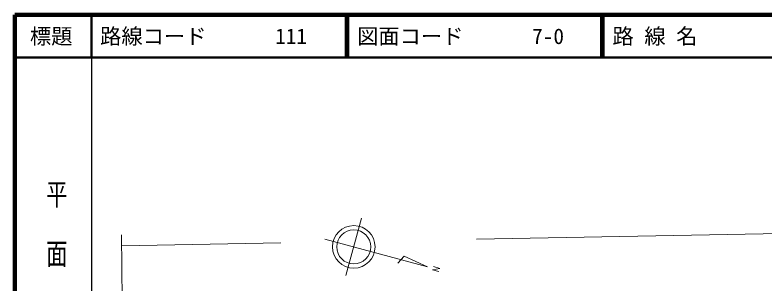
# Model space of a CAD drawing. Units: millimetres, scale not verified. Extents: x 65024 to 705024, y 2827 to 362827.
# Drawn here: x 65024 to 241025, y 299837 to 362827 of the extents above; entities that cross this region are included whole.
import ezdxf
from ezdxf.enums import TextEntityAlignment as Align

# ---------------------------------------------------------------- set-up
doc = ezdxf.new("R2010")
doc.units = ezdxf.units.MM
doc.header["$LTSCALE"] = 1000
for name, color, linetype, lineweight in [('M-TTL', 2, 'Continuous', 140), ('M-TTL-BAND', 7, 'Continuous', 25), ('M-TTL-LINE', 7, 'Continuous', 50), ('S-BGD', 7, 'Continuous', 13), ('S-BGD-HTXT', 6, 'Continuous', 13)]:
    doc.layers.add(name, color=color, linetype=linetype, lineweight=lineweight)
doc.layers.add('M-TTL-TXT', color=7, linetype='Continuous')
doc.styles.add('@ＭＳ ゴシック', font='')
doc.styles.add('ＭＳ ゴシック', font='')
doc.styles.get('@ＭＳ ゴシック').set_extended_font_data('@MS Gothic')
doc.styles.get('ＭＳ ゴシック').set_extended_font_data('MS Gothic')

msp = doc.modelspace()

# ---------------------------------------------------------------- linework, layer by layer
at = {"layer": 'M-TTL'}
for p, q in [((65024, 362827), (65024, 2827)), ((705024, 362827), (65024, 362827))]:
    msp.add_line(p, q, dxfattribs=at)
at = {"layer": 'M-TTL-BAND'}
msp.add_line((83024, 352827), (83024, 2827), dxfattribs=at)
at = {"layer": 'M-TTL-LINE'}
for p, q in [((83024, 362827), (83024, 352827)), ((142774, 362827), (142774, 352827)), ((143274, 362827), (143274, 352827)), ((202774, 362827), (202774, 352827)), ((203274, 362827), (203274, 352827)), ((65024, 352827), (705024, 352827))]:
    msp.add_line(p, q, dxfattribs=at)
at = {"layer": 'S-BGD'}
for p, q in [((142786, 301572), (146459, 315082)), ((161992, 303606), (137868, 310163)), ((156465, 306144), (154975, 304477)), ((161992, 303606), (156465, 306144)), ((164852, 303280), (163148, 302914)), ((163148, 302914), (164645, 302515)), ((163362, 303685), (164852, 303280))]:
    msp.add_line(p, q, dxfattribs=at)
for radius in [5000, 4000]:
    msp.add_circle((144622, 308327), radius, dxfattribs=at)
at = {"layer": 'S-BGD-HTXT'}
for p, q in [((173449, 310132), (375333, 313934)), ((90852, 216154), (90087, 311147)), ((90108, 308562), (127481, 309266))]:
    msp.add_line(p, q, dxfattribs=at)

# ---------------------------------------------------------------- texts
at = {"layer": 'M-TTL-BAND', "style": '@ＭＳ ゴシック', "width": 1.4}
msp.add_text('平  面  図', height=3666, rotation=270, dxfattribs=at).set_placement((74801, 289301), align=Align.MIDDLE_RIGHT)
at = {"layer": 'M-TTL-TXT', "style": 'ＭＳ ゴシック'}
msp.add_text('標題', height=3666, dxfattribs=at).set_placement((73524, 357827), align=Align.MIDDLE_CENTER)
for s, p in [('路線コード', (85024, 357827)), ('111', (126166, 357827)), ('図面コード', (145404, 357827)), ('7-0', (186545, 357827)), ('路 線 名', (205404, 357827))]:
    msp.add_text(s, height=3666, dxfattribs=at).set_placement(p, align=Align.MIDDLE_LEFT)

doc.saveas('drawing.dxf')
